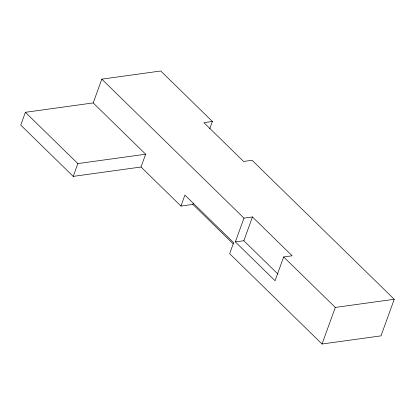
<?xml version="1.0" encoding="UTF-8"?>
<svg xmlns="http://www.w3.org/2000/svg" width="415" height="415" viewBox="0 0 415 415"><rect width="100%" height="100%" fill="white"/><g stroke="black" fill="none" stroke-linecap="round" stroke-linejoin="round"><path stroke-width="0.62" d="M141.022 167.012L145.655 154.209L93.199 102.925L25.382 112.304L20.75 125.107L73.206 176.391L141.022 167.012L180.95 206.053L192.871 204.408L233.313 243.942M93.199 102.925L101.81 79.146L160.766 70.991L212.387 121.465L209.736 128.78M73.206 176.391L77.838 163.588L145.655 154.209M180.95 206.053L184.924 195.081L233.635 242.702L229.661 253.679L322.05 344.009L381.006 335.854L394.25 299.272L252.092 160.283L243.605 161.461L203.895 122.638L212.387 121.465M192.871 204.408L193.312 203.189M235.357 241.909L243.963 218.129L252.45 216.957L292.16 255.78L283.668 256.952L275.062 280.732L235.357 241.909L243.844 240.736L278.009 274.139M243.844 240.736L252.45 216.957M322.05 344.009L335.294 307.427L394.25 299.272M101.81 79.146L243.963 218.129M283.668 256.952L335.294 307.427M25.382 112.304L77.838 163.588"/></g></svg>
